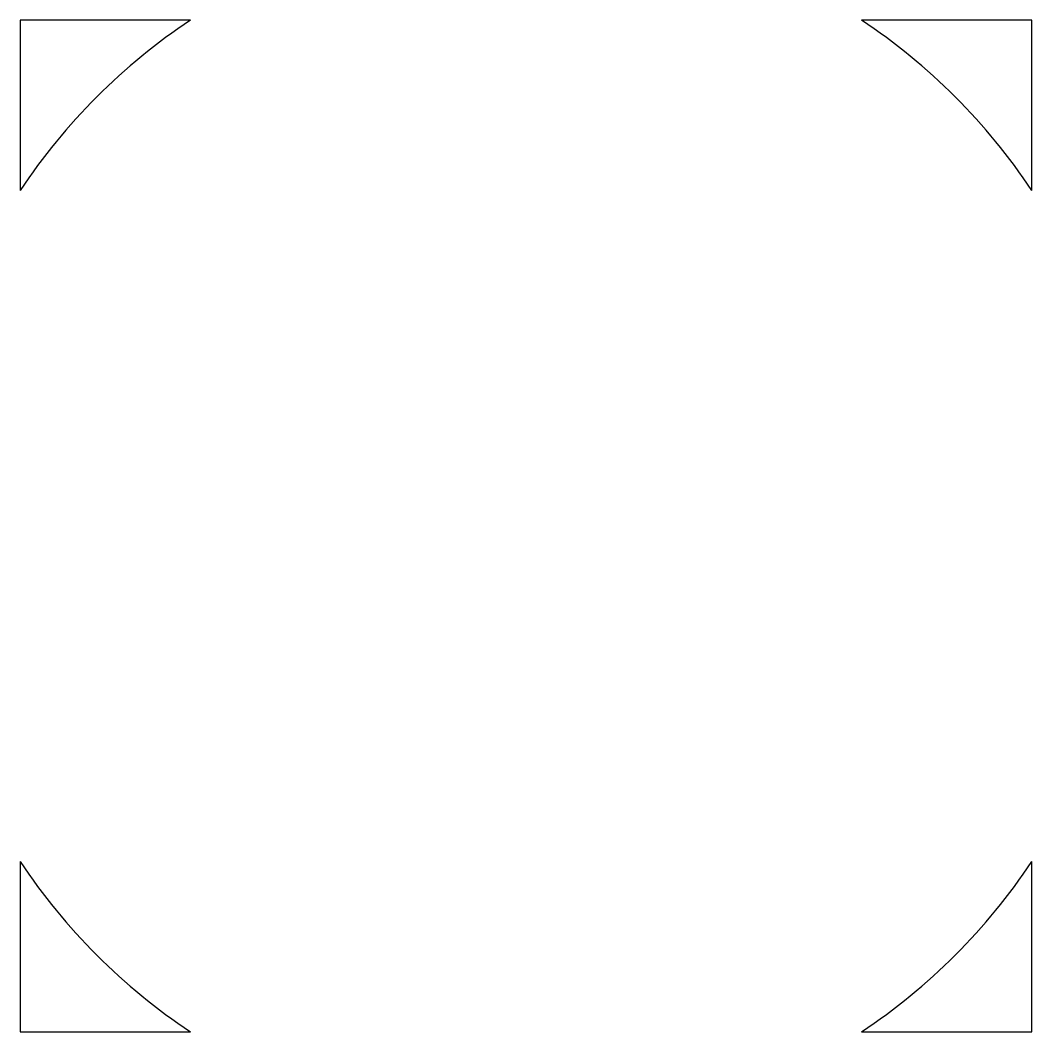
# Model space of a CAD drawing. Header units: millimetres. Extents: x -5 to 5, y -5 to 5.
import ezdxf

# ---------------------------------------------------------------- set-up
doc = ezdxf.new("R2010")
doc.units = ezdxf.units.MM

msp = doc.modelspace()

# ---------------------------------------------------------------- linework, layer by layer
at = {"linetype": 'CONTINUOUS'}
for p, q in [((-3.317, 5), (-5, 5)), ((-5, 5), (-5, 3.317)), ((5, 5), (3.317, 5)), ((5, 3.317), (5, 5)), ((-5, -3.317), (-5, -5)), ((5, -5), (5, -3.317)), ((-5, -5), (-3.317, -5)), ((3.317, -5), (5, -5))]:
    msp.add_line(p, q, dxfattribs=at)
for start, end in [(483.5573, 506.4427), (393.5573, 416.4427), (573.5573, 596.4427), (303.5573, 326.4427)]:
    msp.add_arc((0, 0), 6, start, end, dxfattribs=at)

doc.saveas('drawing.dxf')
